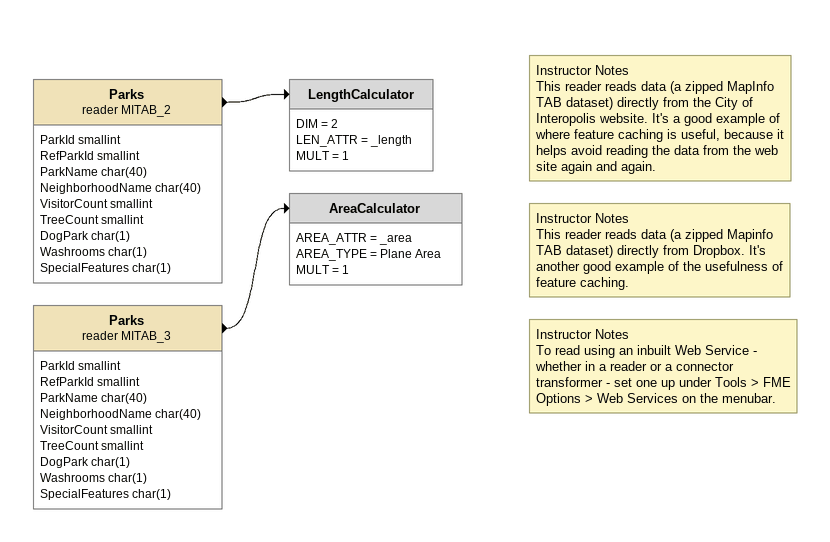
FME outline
Parks (reader MITAB_2)
    attributes: ParkId smallint, RefParkId smallint, ParkName char(40), NeighborhoodName char(40), VisitorCount smallint, TreeCount smallint, DogPark char(1), Washrooms char(1), SpecialFeatures char(1)
    -> LengthCalculator
Note: Instructor Notes / This reader reads data (a zipped MapInfo TAB dataset) directly from the City of Interopolis website. It's a good example of where feature caching is useful, because it helps avoid reading the data from the web site again and again.
LengthCalculator
    DIM = 2
    LEN_ATTR = _length
    MULT = 1
Parks (reader MITAB_3)
    attributes: ParkId smallint, RefParkId smallint, ParkName char(40), NeighborhoodName char(40), VisitorCount smallint, TreeCount smallint, DogPark char(1), Washrooms char(1), SpecialFeatures char(1)
    -> AreaCalculator
Note: Instructor Notes / This reader reads data (a zipped Mapinfo TAB dataset) directly from Dropbox. It's another good example of the usefulness of feature caching.
Note: Instructor Notes / To read using an inbuilt Web Service - whether in a reader or a connector transformer - set one up under Tools > FME Options > Web Services on the menubar.
AreaCalculator
    AREA_ATTR = _area
    AREA_TYPE = Plane Area
    MULT = 1
